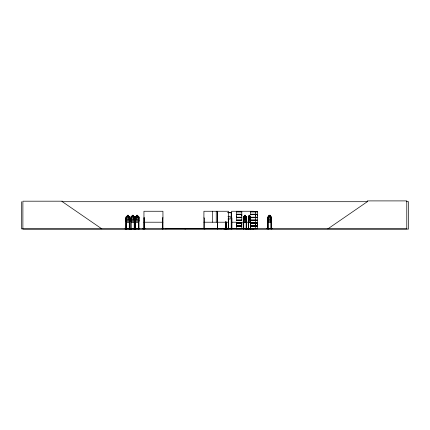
<?xml version="1.0" encoding="UTF-8"?>
<svg xmlns="http://www.w3.org/2000/svg" width="430" height="430" viewBox="0 0 430 430"><rect width="100%" height="100%" fill="white"/><g stroke="black" fill="none" stroke-linecap="round" stroke-linejoin="round"><path stroke-width="0.64" d="M236.656 225.825L236.656 223.304L241.784 223.304L241.778 225.825L236.656 225.825L236.661 224.567M236.656 217.204L236.656 214.688L241.784 214.688L241.778 217.204L236.656 217.204L236.661 215.946M241.778 224.567L241.778 223.304M241.778 215.946L241.778 214.688M255.506 224.567L255.506 223.304L255.506 225.825M255.506 215.946L255.506 214.688L255.506 217.204M257.527 224.567L257.527 223.304L250.728 223.304M257.527 215.946L257.527 214.688L250.384 214.688M215.489 228.663L219.596 228.647M223.837 228.862L227.943 228.814M223.837 228.663L227.943 228.647M236.64 228.862L236.656 226.33L241.784 226.33L241.784 228.76L236.618 228.776M250.701 228.868L250.69 217.913L250.362 217.913L250.341 228.792M250.303 222.047L250.599 220.708M217.349 228.862L217.489 211.254L217.462 228.868M246.53 228.862L246.487 217.085L246.127 216.612M246.637 228.835L246.61 228.47M246.137 222.047L246.519 220.708L246.17 222.047L243.74 222.047L243.45 220.708M268.191 222.004L267.777 220.708L268.164 222.047L270.959 222.047L271.33 220.703L271.308 217.107L270.911 216.655L268.169 216.655M270.959 222.047L271.368 220.708M242.085 228.663L252.394 228.765M129.752 220.708L129.306 222.047L126.366 222.047L125.985 220.708L126.388 222.047M137.783 216.612L138.611 216.612L139.051 217.085L139.035 220.708L138.578 222.004L135.697 222.004L135.321 220.703L135.337 217.112L135.713 216.655L138.594 216.655L139.008 217.107L138.981 228.868L139.035 228.47L138.557 228.47M142.878 228.835L144.985 228.642L142.862 228.841M142.884 228.663L144.969 228.647M268.734 228.868L266.788 228.647L272.389 228.663M126.603 228.841L125.076 228.841L139.804 228.835M126.63 228.663L125.103 228.814M131.499 228.835L128.946 228.868M134.402 228.663L134.52 217.913M135.928 228.663L133.827 228.868L135.918 228.835M203.868 228.663L203.927 211.254L228.448 211.254L228.497 228.835M231.211 228.825L231.184 212.431M231.442 212.517L227.873 212.447L231.528 212.431L231.528 228.868L231.576 211.254L253.496 211.254M248.325 228.868L248.303 217.091L248.54 216.612L249.094 216.612M248.341 217.091L248.578 216.612M243.794 216.655L243.455 217.112L243.493 228.868M267.804 228.868L267.777 217.091L268.175 216.612L268.986 216.612M126.415 216.655L126.022 217.112L126.038 220.703M131.263 222.047L130.86 220.708L130.86 217.091L131.274 216.612L132.128 216.612M130.876 217.091L131.295 216.655L134.176 216.655M135.305 228.868L135.278 217.091L135.697 216.612M226.132 222.294L226.132 228.787M127.291 216.655L126.667 217.107L126.667 219.623L127.291 220.703L128.463 220.703L129.086 219.623L129.086 217.107L128.463 216.655L128.484 215.263M136.589 216.655L135.966 217.107L135.966 219.623L136.589 220.703L137.756 220.703L138.385 219.623L138.385 217.107L137.756 216.655L137.74 215.306L136.573 215.306L136.589 216.655L136.53 215.263L137.799 215.263L137.756 216.655M327.843 228.868L367.317 201.702L367.317 200.901L406.785 200.901L406.785 228.868L21.5 228.868L21.5 201.702M231.442 228.825L231.442 212.431M61.855 201.702L367.521 201.702M406.484 201.702L408.5 201.702L408.5 229.099L22.887 229.099L22.887 201.186L62.361 201.186L62.361 201.702L101.829 228.868M236.65 211.651L241.784 211.651M250.378 211.651L257.538 211.651M236.661 211.904L241.778 211.904M250.389 211.904L257.527 211.904M227.873 212.775L231.528 212.775M236.618 214.355L241.816 214.355M250.346 214.355L255.544 214.355M255.64 214.355L257.57 214.355M236.618 214.511L241.816 214.511M250.346 214.511L255.544 214.511M255.64 214.511L257.57 214.511M128.5 215.263L127.232 215.263L127.253 216.612L126.382 216.612L125.985 217.091L125.931 228.868L125.909 217.913L126.302 217.913L126.345 228.868M127.275 215.306L128.463 215.306M132.155 215.306L133.338 215.306L133.321 216.655M244.476 215.306L245.46 215.306M249.083 215.306L249.819 215.306M269.003 215.306L270.137 215.306M227.943 216.295L230.136 216.295L230.136 219.031L227.943 219.031M128.484 216.612L129.312 216.612M131.247 222.047L134.203 222.047L134.633 220.708L134.633 217.085L134.192 216.612L133.364 216.612L133.364 215.263L132.112 215.263L132.171 216.655L131.542 217.107L131.542 219.623L132.171 220.703L133.338 220.703L133.966 219.623L133.966 217.107L133.338 216.655M135.676 216.612L136.546 216.612M244.471 216.612L243.745 216.612L243.423 217.091L243.45 228.868M245.465 216.612L246.159 216.612M249.808 216.612L250.33 216.612L250.599 217.085L250.593 228.868M270.948 216.612L270.158 216.612L270.18 215.263L268.965 215.263L268.965 216.612M126.398 216.655L129.296 216.655L129.715 217.107L129.693 228.868L129.645 217.913L129.301 217.913L129.258 228.868M243.762 216.655L246.143 216.655M248.556 216.655L250.319 216.655M129.736 217.085L129.296 216.612M134.617 217.085L134.176 216.612M246.487 217.085L246.578 228.868M250.599 217.085L250.292 216.612M267.777 217.091L267.89 228.868M250.728 217.204L257.532 217.204L257.532 214.688M236.618 217.381L241.816 217.381M250.695 217.381L255.544 217.381M255.64 217.381L257.57 217.381M236.618 217.537L241.816 217.537M250.695 217.537L255.544 217.537M255.64 217.537L257.57 217.537M250.728 217.714L257.532 217.714L257.532 220.138L250.733 220.074M134.574 217.913L134.176 217.913L134.192 228.868M138.992 217.913L138.594 217.913L138.611 228.868M143.948 217.913L144.34 217.913L144.308 228.868M163.002 217.913L162.61 217.913L162.572 228.868M203.927 217.913L204.298 217.913L204.255 228.868M217.467 217.913L217.698 228.868M228.448 217.913L228.244 228.868M231.576 217.913L231.947 217.913L231.904 228.868M243.434 217.913L243.805 217.913L243.745 228.868M246.578 217.913L246.202 217.913L246.17 228.868M248.325 217.913L248.653 217.913M267.777 217.913L268.169 217.913L268.143 228.868M271.394 217.913L271.002 217.913L271.029 228.868M241.778 220.074L236.661 220.074L236.661 217.714L241.784 217.714L241.784 220.138L236.607 220.208L241.784 220.273M250.722 220.144L257.538 220.144M250.722 220.246L257.538 220.246M236.65 220.359L241.784 220.364M250.722 220.375L257.538 220.359L257.527 222.799L250.728 222.799M236.661 220.52L241.778 220.52M250.733 220.52L257.527 220.52M135.294 220.708L135.681 222.047L138.621 222.047L139.035 220.708M126.398 222.004L129.296 222.004M131.279 222.004L134.176 222.004M243.762 222.004L246.143 222.004M248.556 222.004L250.319 222.004M268.169 222.004L270.932 222.004M250.341 222.047L248.535 222.047L248.303 220.708L248.572 222.047M143.948 222.213L162.932 222.213M203.927 222.213L228.448 222.213M231.576 222.213L236.892 222.213M241.542 222.213L250.174 222.213M236.656 222.799L241.784 222.799M236.618 222.976L241.816 222.976M250.695 222.976L255.544 222.976M255.64 222.976L257.57 222.976M236.618 223.132L241.816 223.132M250.695 223.132L255.544 223.132M255.64 223.132L257.57 223.132M250.728 225.825L257.532 225.825L257.532 223.304M236.618 225.997L241.816 225.997M250.695 225.997L255.544 225.997M255.64 225.997L257.57 225.997M236.618 226.153L241.816 226.153M250.695 226.153L255.544 226.153M255.64 226.153L257.57 226.153M250.728 226.33L257.532 226.33L257.532 228.76L245.245 228.814L257.527 228.69M125.866 228.47L126.345 228.47M129.258 228.47L129.736 228.47M135.165 228.47L135.643 228.47M162.572 228.47L163.04 228.47L163.04 228.868M236.822 228.529L165.502 228.529L165.502 228.868M241.504 228.529L250.722 228.47L250.712 228.868M267.739 228.47L268.207 228.47L268.207 228.868M270.964 228.47L271.432 228.47L271.432 228.868M161.986 228.647L164.066 228.658M128.973 228.663L131.537 228.868M236.661 228.69L241.778 228.69M266.783 228.663L268.712 228.663M223.837 228.814L231.528 228.787M226.363 228.825L226.39 222.294M225.96 228.841L225.96 221.869M270.115 216.655L270.712 217.107L270.712 219.623L270.115 220.703L269.003 220.703L268.411 219.623L268.411 217.107L269.003 216.655L268.986 215.263M270.927 216.612L271.368 217.085L271.368 228.868M249.782 216.655L250.158 217.107L250.158 219.623L249.782 220.703L249.083 220.703L248.707 217.107L249.083 216.655L249.056 215.263L249.846 215.263L249.819 216.655L249.808 215.263M246.116 216.655L246.454 217.107M243.487 220.703L243.794 222.004M271.271 228.47L271.282 228.868M271.067 217.913L271.126 228.868M270.115 215.306L270.137 216.655M268.057 228.47L268.046 228.868M255.511 211.753L255.506 214.183M255.511 217.714L255.511 220.138M255.511 220.375L255.506 222.799M255.506 226.33L255.511 228.76M253.496 228.47L253.496 228.868M253.453 228.47L253.415 228.868M253.168 228.47L253.168 228.868M253.125 228.47L253.082 228.868M252.679 228.529L252.679 228.868M250.48 217.913L250.459 228.868M250.351 228.47L250.341 228.868M249.115 215.306L249.115 216.655M248.653 220.488L248.674 228.868L248.648 228.47M248.535 217.913L248.556 228.868M248.443 220.488L248.443 228.868M246.358 228.47L246.342 228.868M246.293 217.913L246.261 228.868M245.584 228.529L245.584 228.868M244.842 228.529L244.842 228.868M243.842 228.47L243.842 228.868M243.713 217.913L243.67 228.868M243.584 228.47L243.573 228.868M231.99 228.47L231.99 228.868M226.046 221.826L226.046 228.868M225.82 221.869L225.814 228.868L225.804 228.47M225.476 221.869L225.519 228.868M225.433 228.47L225.433 228.868M221.66 228.529L221.66 228.868M220.859 228.529L220.859 228.868M217.618 217.913L217.612 228.868M216.252 211.254L216.252 222.213M212.484 211.254L212.484 222.213M205.046 228.529L205.046 228.868M204.481 228.529L204.481 228.868M204.341 228.47L204.341 228.868M203.971 228.47L203.971 228.868M185.669 228.529L185.669 228.868M185.438 228.529L185.438 228.868M185.104 228.529L185.104 228.868M184.873 228.529L184.873 228.868M166.066 228.529L166.066 228.868M162.975 228.868L162.932 211.254L143.948 211.254L143.964 228.868M162.873 228.47L162.884 228.868M162.739 228.47L162.739 228.868M162.68 217.913L162.68 228.868M144.378 228.868L144.378 228.47L143.91 228.47L143.91 228.868M144.27 217.913L144.222 228.868M144.023 217.913L144.066 228.868M138.895 228.47L138.885 228.868M138.648 217.913L138.697 228.868M135.643 228.868L135.6 217.913L135.203 217.913L135.165 228.868M135.547 217.913L135.59 228.868L135.498 228.47M134.612 228.868L134.612 228.47L134.138 228.47L134.138 228.868M134.59 217.107L134.552 228.868M134.284 228.47L134.278 228.868M131.22 228.868L131.22 228.47L130.747 228.47L130.747 228.868M131.171 228.868L131.129 217.913L130.784 217.913L130.784 228.868M131.08 228.47L131.075 228.868M130.892 228.47L130.887 228.868M129.586 228.47L129.586 228.868M129.349 217.913L129.398 228.868M127.291 215.306L127.275 216.655M126.253 217.913L126.194 228.868M126.017 228.47L126.017 228.868M245.944 219.623L245.433 220.703L244.476 220.703L243.966 219.623L243.966 217.107L244.476 216.655L244.444 215.263L245.498 215.263L245.944 219.623M241.784 211.753L236.65 211.743L236.661 214.183L241.784 214.183L241.784 211.753M257.538 211.753L250.378 211.753L250.389 214.183L257.532 214.183L257.532 211.753M128.253 215.532L127.5 215.532L127.5 215.984L128.253 215.984L128.253 215.532M133.128 215.532L132.381 215.532L132.381 215.984L133.128 215.984L133.128 215.532M137.552 215.532L136.799 215.532L136.799 215.984L137.552 215.984L137.552 215.532M245.261 215.532L244.649 215.532L244.649 215.984L245.261 215.984L245.261 215.532M249.658 215.532L249.206 215.532L249.206 215.984L249.658 215.984L249.658 215.532M269.916 215.532L269.201 215.532L269.201 215.984L269.916 215.984L269.916 215.532M128.463 217.107L127.291 217.107L127.291 219.623L128.463 219.623L128.463 217.107M133.338 217.107L132.171 217.107L132.171 219.623L133.338 219.623L133.338 217.107M137.756 217.107L136.589 217.107L136.589 219.623L137.756 219.623L137.756 217.107M245.433 217.107L244.476 217.107L244.476 219.623L245.433 219.623L245.433 217.107M249.782 217.107L249.083 217.107L249.083 219.623L249.782 219.623L249.782 217.107M270.115 217.107L269.003 217.107L269.003 219.623L270.115 219.623L270.115 217.107"/></g></svg>
